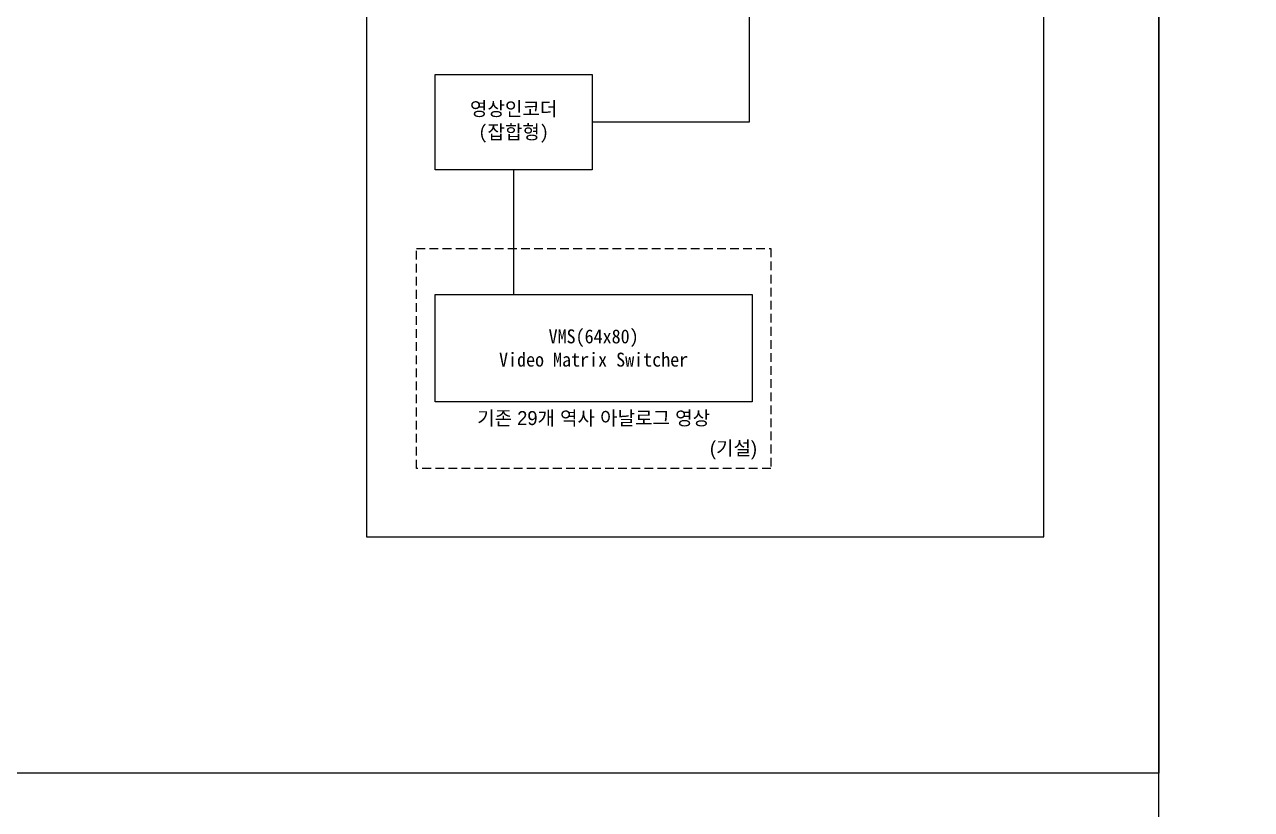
# Model space of a CAD drawing. Header units: millimetres. Extents: x 4 to 3929, y -454 to 587.
# Drawn here: x 435.8 to 787.9, y 42.1 to 267.2 of the extents above; entities that cross this region are included whole.
import ezdxf

# ---------------------------------------------------------------- set-up
doc = ezdxf.new("R2010")
doc.units = ezdxf.units.MM
doc.header["$LTSCALE"] = 10
doc.linetypes.add('HIDDEN', pattern=[0.375, 0.25, -0.125])
doc.layers.get('Defpoints').update_dxf_attribs({"color": 200})
for name, color, linetype in [('TI-RAIL-GUID', 3, 'Continuous'), ('TITBOX', 7, 'Continuous'), ('TT-LIN1', 6, 'Continuous'), ('TT-SYMB', 4, 'Continuous'), ('TT-TEXT', 3, 'Continuous')]:
    doc.layers.add(name, color=color, linetype=linetype)
doc.styles.get("Standard").update_dxf_attribs({"font": 'GulimChe.ttf'})

msp = doc.modelspace()

# ---------------------------------------------------------------- linework, layer by layer
at = {"layer": 'Defpoints'}
msp.add_lwpolyline([(761.28, 587.1), (2323.29, 587.1), (2323.29, -454.42), (761.28, -454.42)], close=True, dxfattribs=at)
at = {"layer": 'TI-RAIL-GUID'}
for points in [[(643.71, 305.91), (643.71, 239.2), (598.67, 239.2)], [(576.13, 225.51), (576.13, 189.82)]]:
    msp.add_lwpolyline(points, dxfattribs=at)
at = {"layer": 'TITBOX', "color": 1, "flags": 128}
msp.add_lwpolyline([(4.38, 587.1), (761.28, 587.1), (761.28, 52.5), (4.38, 52.5)], close=True, dxfattribs=at)
at = {"layer": 'TT-LIN1'}
msp.add_lwpolyline([(533.89, 120.31), (728.28, 120.31), (728.28, 515.04), (533.89, 515.04)], close=True, dxfattribs=at)
at = {"layer": 'TT-SYMB'}
for points in [[(553.59, 252.88), (598.67, 252.88), (598.67, 225.51), (553.59, 225.51)], [(553.59, 189.82), (644.57, 189.82), (644.57, 159), (553.59, 159)]]:
    msp.add_lwpolyline(points, close=True, dxfattribs=at)
at = {"layer": 'TT-SYMB', "linetype": 'HIDDEN'}
msp.add_lwpolyline([(548.25, 202.98), (649.91, 202.98), (649.91, 139.84), (548.25, 139.84)], close=True, dxfattribs=at)

# ---------------------------------------------------------------- texts
at = {"layer": 'TT-TEXT', "char_height": 4, "attachment_point": 5}
for s, insert, width in [('{\\fGulimChe|b0|i0|c129|p49;영상인코더\\P(잡합형)}', (576.13, 239.2), 45.083), ('{\\fGulimChe|b0|i0|c129|p49;VMS(64x80)\\PVideo Matrix Switcher}', (599.08, 174.41), 90.9835), ('{\\fGulim|b0|i0|c129|p50;기존 29개 역사 아날로그 영상}', (599.08, 154.13), 90.9835), ('{\\fGulim|b0|i0|c129|p50;(기설)}', (639.22, 145.13), 23.6282)]:
    msp.add_mtext(s, dxfattribs=dict(at, insert=insert, width=width))

doc.saveas('drawing.dxf')
